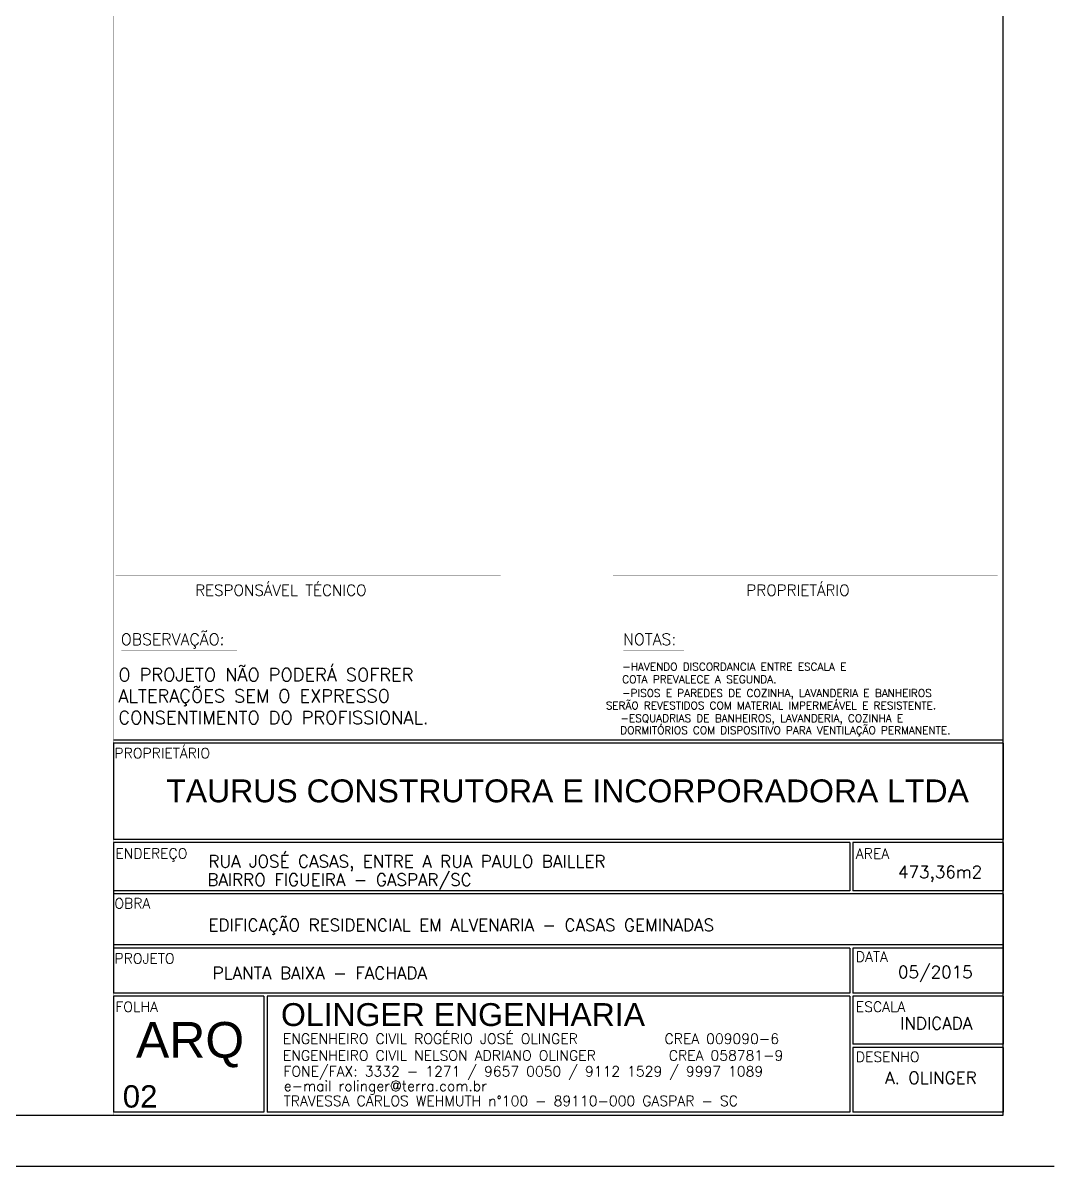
# Model space of a CAD drawing. Header units: metres. Extents: x 49 to 320, y -91 to 27.
# Drawn here: x 181.1 to 191.25, y -6.7 to 4.54 of the extents above; entities that cross this region are included whole.
import ezdxf

# ---------------------------------------------------------------- set-up
doc = ezdxf.new("R2010")
doc.units = ezdxf.units.M
doc.header["$LTSCALE"] = 0.2
doc.layers.add('ARQ-___-___-LEG', color=3, linetype='Continuous')
doc.layers.add('ARQ-FLH', color=7, linetype='Continuous')
doc.styles.add('CL100', font='ROMANS.SHX', dxfattribs={"height": 125})
doc.styles.add('CL40', font='ROMANS.SHX', dxfattribs={"height": 50})
doc.styles.add('CL60', font='ROMANS.SHX', dxfattribs={"height": 75})
doc.styles.add('REGUA120', font='arial.ttf')
doc.styles.add('ROMANS', font='romans', dxfattribs={"height": 6})

msp = doc.modelspace()

# ---------------------------------------------------------------- linework, layer by layer
at = {"color": 0}
for p, q in [((190.746, -6.204), (190.746, 26.38)), ((142.865, -6.204), (190.746, -6.204))]:
    msp.add_line(p, q, dxfattribs=at)
for p, q in [((190.746, -2.545), (181.994, -2.545)), ((190.746, -2.515), (181.996, -2.515)), ((181.996, -2.544), (181.996, -3.492)), ((190.746, -2.545), (190.746, -3.492)), ((190.746, -3.492), (181.996, -3.492)), ((181.996, -3.522), (181.996, -4.025)), ((189.236, -3.522), (181.996, -3.522)), ((189.236, -3.522), (189.236, -3.995)), ((189.266, -3.522), (189.266, -3.995)), ((190.746, -3.522), (189.266, -3.522)), ((190.746, -3.522), (190.746, -3.995)), ((189.236, -3.995), (181.996, -3.995)), ((181.996, -4.025), (181.996, -5.002)), ((189.236, -4.025), (181.996, -4.025)), ((190.746, -4.025), (189.236, -4.025)), ((190.746, -3.995), (189.266, -3.995)), ((190.746, -4.025), (190.746, -5.002)), ((190.746, -4.529), (181.996, -4.529)), ((189.236, -4.559), (181.996, -4.559)), ((189.236, -4.559), (189.236, -5.002)), ((190.746, -4.559), (189.266, -4.559)), ((189.266, -4.559), (189.266, -5.002)), ((189.236, -5.002), (181.996, -5.002)), ((183.476, -5.032), (181.996, -5.032)), ((181.996, -5.032), (181.996, -6.174)), ((183.476, -5.032), (183.476, -6.174)), ((183.506, -5.032), (183.506, -6.174)), ((189.236, -5.032), (183.506, -5.032)), ((189.236, -5.032), (189.236, -6.174)), ((190.746, -5.002), (189.266, -5.002)), ((190.746, -5.032), (189.266, -5.032)), ((189.266, -5.032), (189.266, -5.505)), ((190.746, -5.032), (190.746, -5.505)), ((190.746, -5.505), (189.266, -5.505)), ((189.266, -5.536), (189.266, -6.174)), ((190.746, -5.536), (189.266, -5.536)), ((190.746, -5.536), (190.746, -6.174)), ((183.476, -6.174), (181.996, -6.174)), ((189.236, -6.174), (183.506, -6.174)), ((190.746, -6.174), (189.266, -6.174))]:
    msp.add_line(p, q)
at = {"color": 15}
msp.add_line((141.615, -6.704), (191.246, -6.704), dxfattribs=at)
for points, const_width in [([(182.019, -0.899), (185.802, -0.899)], 0.00402), ([(190.692, -0.899), (186.909, -0.899)], 0.00402), ([(182.074, -1.636), (183.211, -1.636)], 0.00453), ([(187.011, -1.636), (187.606, -1.636)], 0.00453), ([(181.996, -2.515), (181.996, -6.174)], 0.001), ([(181.996, -2.515), (190.746, -2.515)], 0.001), ([(181.996, -2.545), (190.746, -2.545)], 0.001), ([(181.996, -3.492), (190.746, -3.492)], 0.001), ([(181.996, -3.995), (189.236, -3.995), (189.236, -3.522), (181.996, -3.522)], 0.001), ([(190.746, -3.522), (189.266, -3.522), (189.266, -3.995), (190.746, -3.995)], 0.001), ([(190.746, -4.025), (181.996, -4.025)], 0.001), ([(190.746, -4.529), (181.996, -4.529)], 0.001), ([(181.996, -4.559), (189.236, -4.559), (189.236, -5.002), (181.996, -5.002)], 0.001), ([(190.746, -5.002), (189.266, -5.002), (189.266, -4.559), (190.746, -4.559)], 0.001), ([(181.996, -5.032), (183.476, -5.032), (183.476, -6.174), (181.996, -6.174)], 0.001), ([(189.236, -6.174), (189.236, -5.032), (183.506, -5.032), (183.506, -6.174), (189.236, -6.174), (189.236, -5.603)], 0.001), ([(190.746, -5.505), (189.266, -5.505), (189.266, -5.032), (190.746, -5.032)], 0.001), ([(190.746, -5.536), (189.266, -5.536), (189.266, -6.174), (190.746, -6.174)], 0.001)]:
    msp.add_lwpolyline(points, dxfattribs=dict(const_width=const_width))
at = {"layer": 'ARQ-FLH', "const_width": 0.001}
msp.add_lwpolyline([(181.996, -6.174), (181.996, -6.204), (190.746, -6.204), (190.746, -6.174), (190.746, -0.899), (190.746, 8.146), (181.996, 8.146), (181.996, -2.515)], dxfattribs=at)

# ---------------------------------------------------------------- texts
for s, height, style, p in [('RESPONSÁVEL TÉCNICO', 0.10862, 'CL60', (182.799, -1.095)), ('PROPRIETÁRIO', 0.10862, 'CL60', (188.22, -1.095)), ('OBSERVAÇÃO:', 0.11315, 'CL40', (182.069, -1.58)), ('NOTAS: ', 0.1131, 'CL40', (187.007, -1.58)), ('O PROJETO NÃO PODERÁ SOFRER', 0.12823, 'CL100', (182.044, -1.936)), ('-HAVENDO DISCORDANCIA ENTRE ESCALA E ', 0.07543, 'CL40', (186.999, -1.831)), ('COTA PREVALECE A SEGUNDA.', 0.07543, 'CL40', (186.999, -1.954)), ('ALTERAÇÕES SEM O EXPRESSO', 0.12823, 'CL100', (182.044, -2.144)), ('-PISOS E PAREDES DE COZINHA, LAVANDERIA E BANHEIROS ', 0.07543, 'CL40', (186.997, -2.09)), ('        SERÃO REVESTIDOS COM MATERIAL IMPERMEÁVEL E RESISTENTE. ', 0.07543, 'CL40', (186.387, -2.212)), ('CONSENTIMENTO DO PROFISSIONAL.', 0.12823, 'CL100', (182.044, -2.357)), ('DORMITÓRIOS COM DISPOSITIVO PARA VENTILAÇÃO PERMANENTE.', 0.07543, 'CL40', (186.98, -2.455)), ('-ESQUADRIAS DE BANHEIROS, LAVANDERIA, COZINHA E', 0.07543, 'CL40', (186.981, -2.337)), ('PROPRIETÁRIO', 0.10069, 'ROMANS', (182.005, -2.693)), ('ENDEREÇO', 0.1007, 'ROMANS', (182.015, -3.68)), ('AREA', 0.1007, 'ROMANS', (189.296, -3.681)), ('RUA JOSÉ CASAS, ENTRE A RUA PAULO BAILLER ', 0.12083, 'ROMANS', (182.93, -3.767)), ('BAIRRO FIGUEIRA - GASPAR/SC       ', 0.12083, 'ROMANS', (182.919, -3.948)), ('473,36m2', 0.1208, 'ROMANS', (189.71, -3.871)), ('OBRA', 0.1007, 'ROMANS', (182.005, -4.17)), ('EDIFICAÇÃO RESIDENCIAL EM ALVENARIA - CASAS GEMINADAS ', 0.12083, 'ROMANS', (182.93, -4.394)), ('DATA', 0.1007, 'ROMANS', (189.296, -4.694)), ('PROJETO', 0.1007, 'ROMANS', (182.005, -4.712)), ('05/2015', 0.1208, 'ROMANS', (189.71, -4.856)), ('PLANTA BAIXA - FACHADA ', 0.12083, 'ROMANS', (182.97, -4.866)), ('FOLHA', 0.1007, 'ROMANS', (182.015, -5.188)), ('ESCALA', 0.1007, 'ROMANS', (189.296, -5.187)), ('INDICADA', 0.1208, 'ROMANS', (189.731, -5.359)), ('ENGENHEIRO CIVIL ROGÉRIO JOSÉ OLINGER        CREA 009090-6', 0.10069, 'ROMANS', (183.662, -5.501)), ('ENGENHEIRO CIVIL NELSON ADRIANO OLINGER      CREA 058781-9 ', 0.10069, 'ROMANS', (183.662, -5.666)), ('DESENHO', 0.1007, 'ROMANS', (189.296, -5.679)), ('FONE/FAX: 3332 - 1271 / 9657 0050 / 9112 1529 / 9997 1089', 0.10069, 'ROMANS', (183.668, -5.822)), ('A. OLINGER', 0.1208, 'ROMANS', (189.584, -5.896)), ('e-mail rolinger@terra.com.br', 0.10069, 'ROMANS', (183.67, -5.966)), ('TRAVESSA CARLOS WEHMUTH n°100 - 89110-000 GASPAR - SC', 0.10069, 'ROMANS', (183.67, -6.113))]:
    msp.add_text(s, height=height, dxfattribs=dict(style=style)).set_placement(p)
at = {"layer": 'ARQ-___-___-LEG', "color": 5, "style": 'REGUA120'}
for s, height, p in [('TAURUS CONSTRUTORA E INCORPORADORA LTDA', 0.225, (182.515, -3.126)), ('OLINGER ENGENHARIA', 0.225, (183.643, -5.326)), ('ARQ', 0.3516, (182.217, -5.638)), ('02', 0.2197, (182.087, -6.128))]:
    msp.add_text(s, height=height, dxfattribs=at).set_placement(p)

doc.saveas('drawing.dxf')
